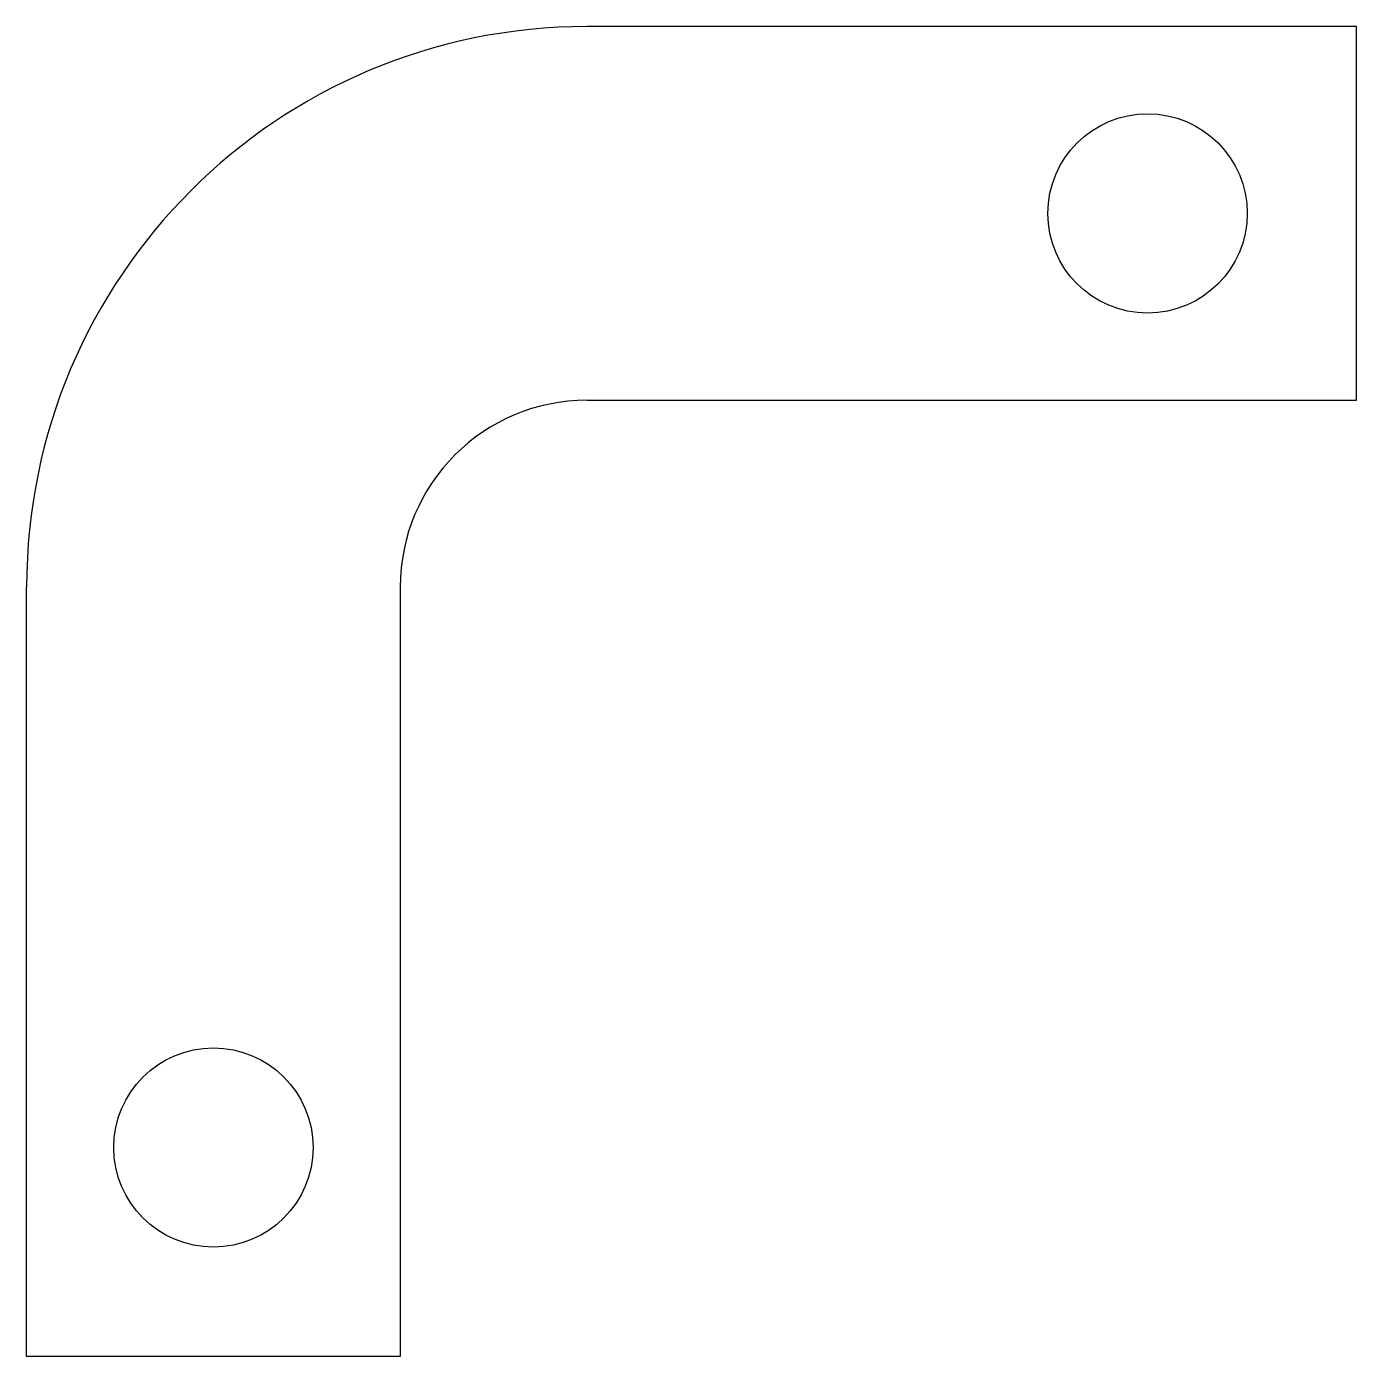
# Model space of a CAD drawing. Header units: millimetres. Extents: x 5.4 to 26.7, y 3.5 to 24.9.
import ezdxf

# ---------------------------------------------------------------- set-up
doc = ezdxf.new("R2010")
doc.units = ezdxf.units.MM
doc.header["$LTSCALE"] = 25.4

msp = doc.modelspace()

# ---------------------------------------------------------------- linework, layer by layer
at = {"linetype": 'Continuous'}
for p, q in [((26.715, 24.856), (14.361, 24.856)), ((26.715, 18.856), (26.715, 24.856)), ((14.361, 18.856), (26.715, 18.856)), ((5.361, 3.501), (5.361, 15.856)), ((11.361, 15.856), (11.361, 3.501)), ((11.361, 3.501), (5.361, 3.501))]:
    msp.add_line(p, q, dxfattribs=at)
for centre in [(23.361, 21.856), (8.361, 6.856)]:
    msp.add_circle(centre, 1.6, dxfattribs=at)
for radius in [9, 3]:
    msp.add_arc((14.361, 15.856), radius, 90, 180, dxfattribs=at)

doc.saveas('drawing.dxf')
